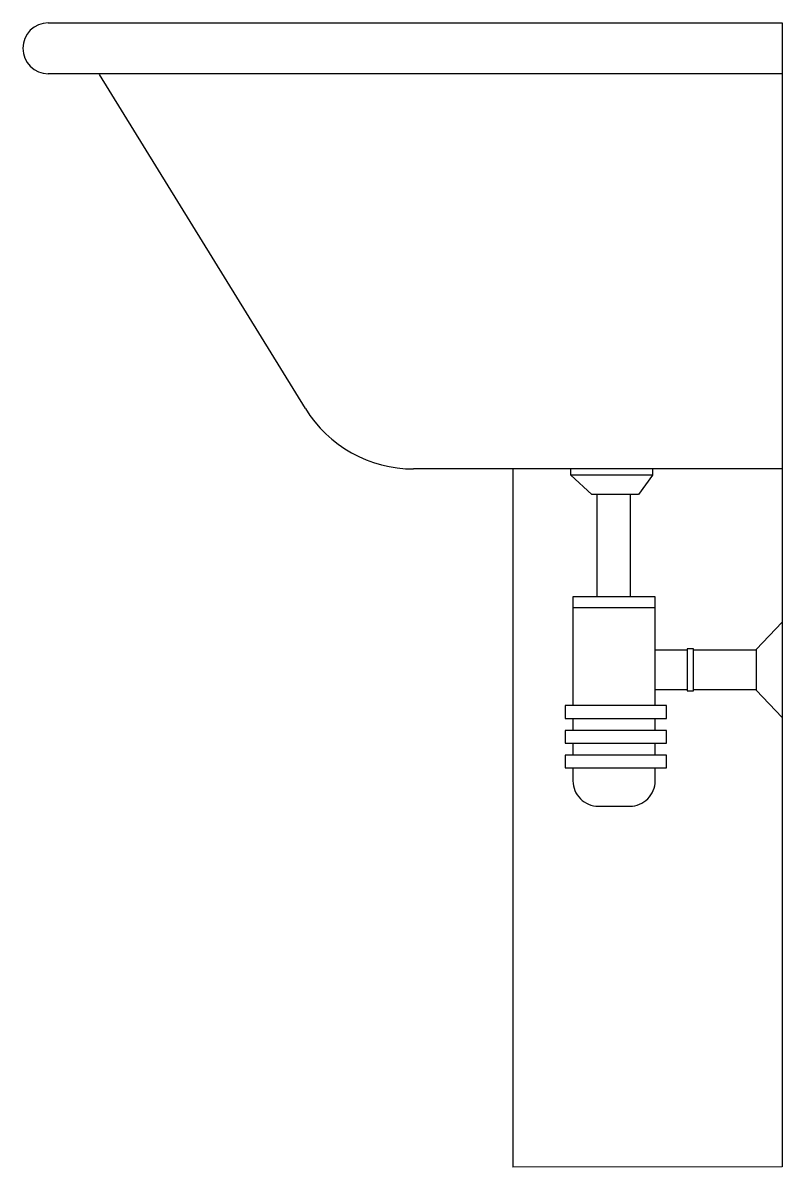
# Model space of a CAD drawing. Header units: millimetres. Extents: x -3040.137 to -3039.539, y 2883.827 to 2884.727.
import ezdxf

# ---------------------------------------------------------------- set-up
doc = ezdxf.new("R2010")
doc.units = ezdxf.units.MM
doc.header["$LTSCALE"] = 10
doc.layers.add('Serviço_Tanques', color=2, linetype='Continuous')

msp = doc.modelspace()

# ---------------------------------------------------------------- linework, layer by layer
at = {"layer": 'Serviço_Tanques'}
for p, q in [((-3040.11667, 2884.72685), (-3039.53942, 2884.72685)), ((-3039.53942, 2884.72685), (-3039.53942, 2883.82685)), ((-3039.53942, 2884.68685), (-3040.11667, 2884.68685)), ((-3039.91443, 2884.42341), (-3040.07647, 2884.6862)), ((-3039.53949, 2884.3759), (-3039.82931, 2884.3759)), ((-3039.75113, 2884.3759), (-3039.75113, 2883.82661)), ((-3039.53942, 2883.82685), (-3039.75113, 2883.82669))]:
    msp.add_line(p, q, dxfattribs=at)
at = {"layer": 'Serviço_Tanques', "color": 1}
for p, q in [((-3039.64136, 2884.37113), (-3039.70551, 2884.37113)), ((-3039.68515, 2884.35569), (-3039.68515, 2884.2754)), ((-3039.65867, 2884.2754), (-3039.65867, 2884.35569)), ((-3039.63927, 2884.2754), (-3039.70401, 2884.2754)), ((-3039.70401, 2884.2754), (-3039.70401, 2884.18968)), ((-3039.63927, 2884.18968), (-3039.63927, 2884.2754)), ((-3039.63927, 2884.26676), (-3039.70401, 2884.26676)), ((-3039.55995, 2884.23386), (-3039.53942, 2884.25544)), ((-3039.61406, 2884.23324), (-3039.63927, 2884.23324)), ((-3039.55995, 2884.23324), (-3039.60906, 2884.23324)), ((-3039.55995, 2884.23386), (-3039.55995, 2884.20188)), ((-3039.63927, 2884.20245), (-3039.61406, 2884.20245)), ((-3039.60906, 2884.20245), (-3039.55995, 2884.20245)), ((-3039.55995, 2884.20188), (-3039.53942, 2884.1803))]:
    msp.add_line(p, q, dxfattribs=at)
for points in [[(-3039.64136, 2884.3759), (-3039.64136, 2884.37113), (-3039.65252, 2884.35569), (-3039.68917, 2884.35569), (-3039.70551, 2884.37113), (-3039.70552, 2884.3759)], [(-3039.70401, 2884.17968), (-3039.70401, 2884.17025)], [(-3039.63927, 2884.17025), (-3039.63927, 2884.17968)], [(-3039.70401, 2884.16025), (-3039.70401, 2884.15081)], [(-3039.63927, 2884.15081), (-3039.63927, 2884.16025)]]:
    msp.add_lwpolyline(points, dxfattribs=at)
for points in [[(-3039.60906, 2884.20146), (-3039.60906, 2884.23428), (-3039.61406, 2884.23428), (-3039.61406, 2884.20146)], [(-3039.71008, 2884.17968), (-3039.6305, 2884.17968), (-3039.6305, 2884.18968), (-3039.71008, 2884.18968)], [(-3039.71008, 2884.16025), (-3039.6305, 2884.16025), (-3039.6305, 2884.17025), (-3039.71008, 2884.17025)], [(-3039.71008, 2884.14081), (-3039.6305, 2884.14081), (-3039.6305, 2884.15081), (-3039.71008, 2884.15081)]]:
    msp.add_lwpolyline(points, close=True, dxfattribs=at)
for points in [[(-3039.63927, 2884.17966), (-3039.63927, 2884.17968, 0.437034)], [(-3039.63927, 2884.16022), (-3039.63927, 2884.16025, 0.437373)], [(-3039.70396, 2884.14081), (-3039.70396, 2884.13052, 0.414214), (-3039.68396, 2884.11052), (-3039.65922, 2884.11052, 0.414214), (-3039.63922, 2884.13052), (-3039.63922, 2884.14081, 2.184206)], [(-3039.63927, 2884.14078), (-3039.63927, 2884.14081, 0.437738)]]:
    msp.add_lwpolyline(points, format="xyb", dxfattribs=at)
at = {"layer": 'Serviço_Tanques'}
for centre, radius, start in [((-3040.11667, 2884.70685), 0.02, 90), ((-3039.82931, 2884.4759), 0.1, 211.65901)]:
    msp.add_arc(centre, radius, start, 270, dxfattribs=at)

doc.saveas('drawing.dxf')
